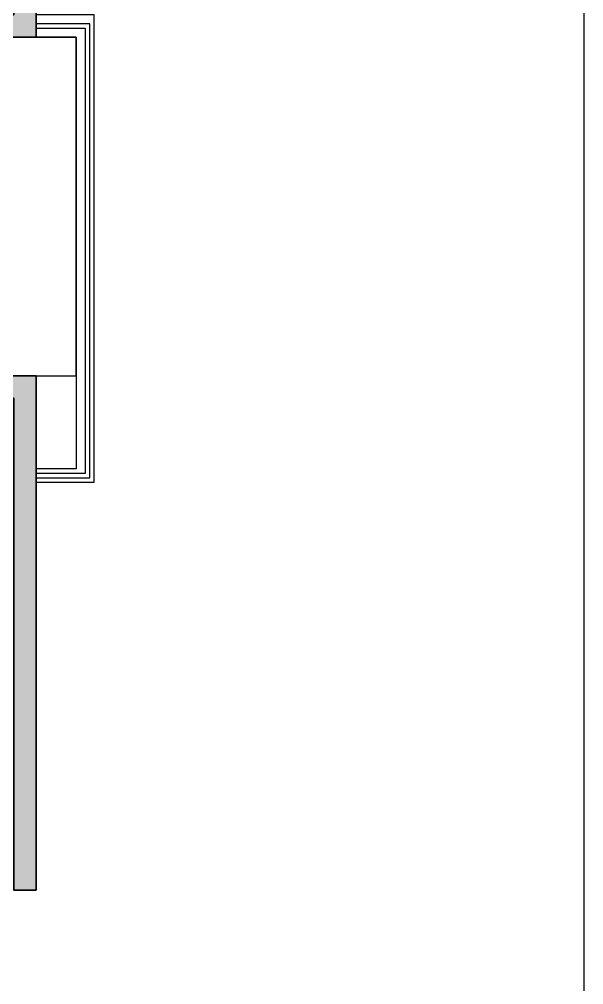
# Model space of a CAD drawing. Header units: millimetres. Extents: x 94643 to 134206, y 115494 to 180803.
# Drawn here: x 127887 to 134206, y 160888 to 171692 of the extents above; entities that cross this region are included whole.
import ezdxf

# ---------------------------------------------------------------- set-up
doc = ezdxf.new("R2010")
doc.units = ezdxf.units.MM
for name, color, linetype in [('A-Elevation 10', 8, 'Continuous'), ('A-Hatch', 252, 'Continuous'), ('A-Railing', 6, 'Continuous'), ('A-Room Boundary', 44, 'Continuous')]:
    doc.layers.add(name, color=color, linetype=linetype)
doc.layers.add('A-Wall', color=240, linetype='Continuous', lineweight=35)

# ---------------------------------------------------------------- blocks, each defined once
blk = doc.blocks.new('Unit-2')
at = {"layer": 'A-Hatch', "linetype": 'Continuous'}
h = blk.add_hatch(color=256, dxfattribs=at)
h.dxf.hatch_style = 1
h.paths.add_polyline_path([(-11113, 9545), (-7098, 9545), (-7098, 9795), (-11115, 9795), (-11115, 14070), (-10548, 14070), (-10548, 14320), (-11365, 14320), (-11365, 9197), (-11113, 9197)])
h.paths.add_polyline_path([(-5338, 13971), (-5338, 14320), (-7198, 14320), (-7198, 14070), (-5588, 14070), (-5588, 13971)])
h.paths.add_polyline_path([(-3678, 14320), (-3928, 14320), (-3928, 12653), (-3678, 12653), (-3678, 14070), (-2000, 14070), (-2000, 14320)])
h.paths.add_polyline_path([(-5588, 13221), (-5588, 9545), (-3678, 9545), (-3678, 9795), (-5338, 9795), (-5338, 13221)])
h.paths.add_polyline_path([(-250, 9795), (-2678, 9795), (-2678, 9545), (0, 9545), (0, 13220), (-250, 13220)])
h.paths.add_polyline_path([(0, 5755), (-2638, 5755), (-2638, 5505), (-250, 5505), (-250, 0), (0, 0)])
h.paths.add_polyline_path([(-3740, 250), (-3740, 3195), (-5624, 3195), (-5624, 2995), (-3940, 2995), (-3940, 250), (-4565, 250), (-4565, 0), (-3290, 0), (-3290, 250)])
h.paths.add_polyline_path([(-7038, 1729), (-7038, 3735), (-7238, 3735), (-7238, 1729)], flags=17)
h.paths.add_polyline_path([(-11115, 5532), (-7038, 5532), (-7038, 4735), (-7238, 4735), (-7238, 5332), (-11115, 5332), (-11115, 250), (-8335, 250), (-8335, 0), (-11365, 0), (-11365, 7997), (-11115, 7997)])
h.paths.add_polyline_path([(-7235, 0), (-5315, 0), (-5315, 250), (-5524, 250), (-5524, 963), (-5624, 963), (-5624, 250), (-7235, 250)])
at = {"layer": 'A-Elevation 10'}
blk.add_lwpolyline([(650, 4563), (650, 9795), (0, 9795), (0, 9545), (450, 9545), (450, 4713), (0, 4713), (0, 4563)], close=True, dxfattribs=at)
blk.add_lwpolyline([(0, 5755), (450, 5755), (450, 9545), (0, 9545)], dxfattribs=at)
at = {"layer": 'A-Railing'}
blk.add_lwpolyline([(600, 4613), (600, 9695), (0, 9695), (0, 9645), (550, 9645), (550, 4663), (0, 4663), (0, 4613)], close=True, dxfattribs=at)
at = {"layer": 'A-Room Boundary', "linetype": 'Continuous'}
blk.add_lwpolyline([(-2438, 5755), (450, 5755), (450, 9545), (-2438, 9545)], close=True, dxfattribs=at)
at = {"layer": 'A-Wall'}
for points in [[(-250, 9795), (-2678, 9795), (-2678, 9545), (0, 9545), (0, 13220), (-250, 13220)], [(0, 5755), (-2638, 5755), (-2638, 5505), (-250, 5505), (-250, 0), (0, 0)]]:
    blk.add_lwpolyline(points, close=True, dxfattribs=at)

msp = doc.modelspace()

# ---------------------------------------------------------------- linework, layer by layer
at = {"linetype": 'Continuous'}
msp.add_lwpolyline([(94643.3, 180802.6), (134206.4, 180802.6), (134206.4, 115494.5), (94643.3, 115494.5)], close=True, dxfattribs=at)

# ---------------------------------------------------------------- next in the draw order: block references
msp.add_blockref('Unit-2', (128075.4, 161947.5), dxfattribs=at)

doc.saveas('drawing.dxf')
